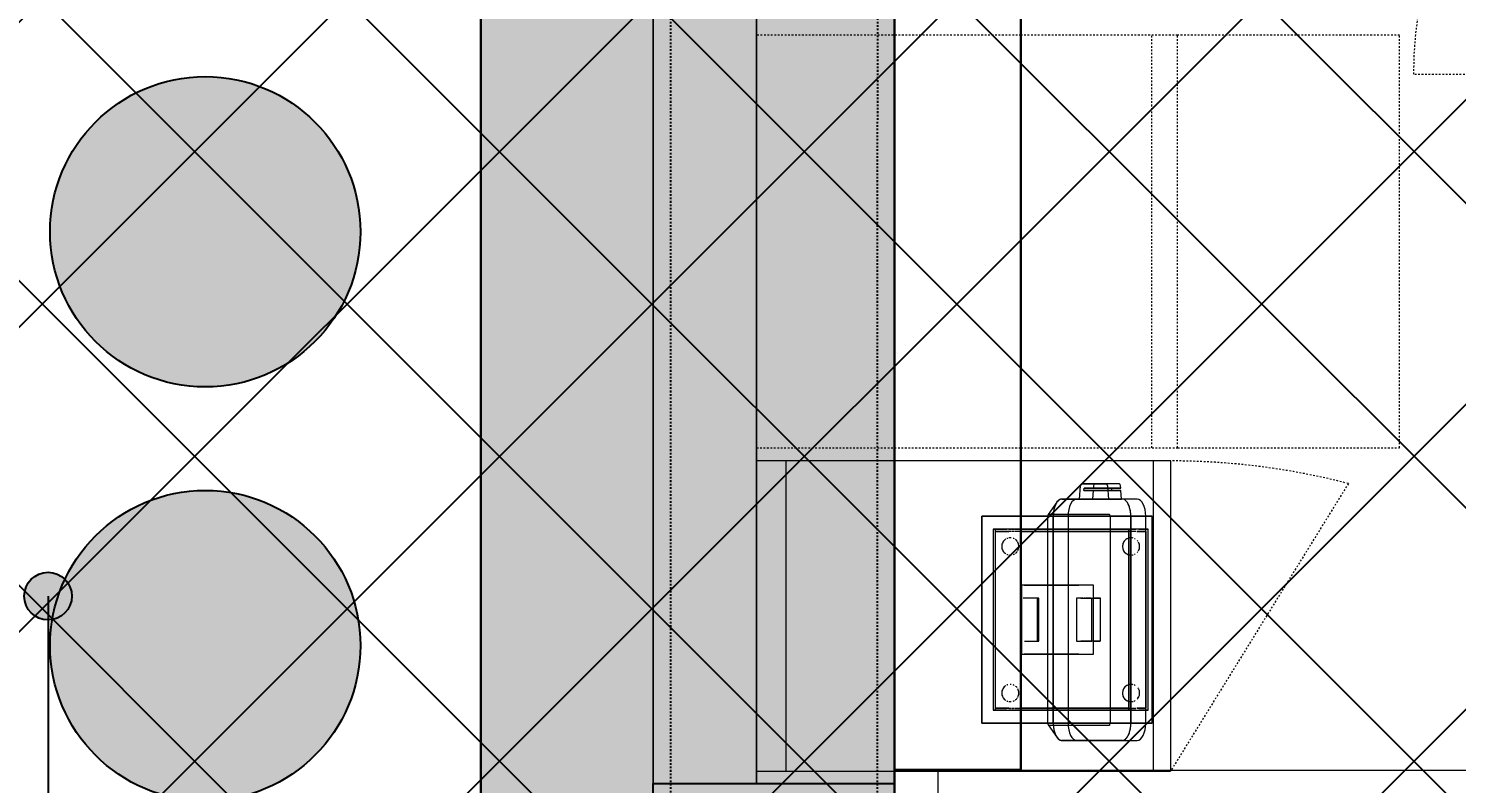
# Model space of a CAD drawing. Header units: inches. Extents: x -11331628 to 26860, y -6840660 to 4773.
# Drawn here: x 2256.3 to 2339.1, y -2135.7 to -2091.9 of the extents above; entities that cross this region are included whole.
import ezdxf
from ezdxf import colors
from ezdxf.entities.mleader import LeaderData, LeaderLine
from ezdxf.math import Vec2, Vec3

# ---------------------------------------------------------------- set-up
doc = ezdxf.new("R2010")
doc.units = ezdxf.units.IN
doc.header["$LTSCALE"] = 0.5
doc.header["$MEASUREMENT"] = 0
for name, pattern in [('Dash 1_16_', [0.109375, 0.0625, -0.046875]), ('Hidden 1_16_', [0.09375, 0.0625, -0.03125]), ('HIDDEN2', [0.1875, 0.125, -0.0625])]:
    doc.linetypes.add(name, pattern=pattern)
doc.layers.get('Defpoints').update_dxf_attribs({"color": 140})
for name, color, linetype in [('A-Dim', 8, 'Continuous'), ('A-HATH', 9, 'Continuous'), ('DETL-1', 9, 'Continuous'), ('DETL-3', 4, 'Continuous'), ('DETL-8', 2, 'Continuous'), ('SECT-7', 3, 'Continuous')]:
    doc.layers.add(name, color=color, linetype=linetype)
for name, color, linetype, lineweight in [('HATCH', 253, 'Continuous', 0), ('Q-CASE', 31, 'Continuous', 18), ('Q-SPCQ', 91, 'Continuous', 18), ('Q-SPCQ-HDLN', 91, 'Hidden 1_16_', 9), ('TEXT 3', 41, 'Continuous', 15)]:
    doc.layers.add(name, color=color, linetype=linetype, lineweight=lineweight)
doc.styles.add('TEXT-ITALIC', font='ariali.ttf')

# ---------------------------------------------------------------- blocks, each defined once
blk = doc.blocks.new('PERGOLA')
at = {"layer": 'HATCH', "transparency": 33554687}
h = blk.add_hatch(color=256, dxfattribs=at)
h.dxf.hatch_style = 1
h.paths.add_polyline_path([(3260.812, 7975.35), (3246.812, 7975.35), (3246.812, 7961.356), (3260.812, 7961.356)])
at = {"layer": 'DETL-3', "linetype": 'HIDDEN2'}
for points in [[(3247.808, 7683.238), (3247.808, 7744.976), (3247.815, 8129.691)], [(3259.808, 7688.972), (3259.808, 7744.976), (3259.815, 8129.681)]]:
    blk.add_lwpolyline(points, dxfattribs=at)
at = {"layer": 'SECT-7'}
blk.add_lwpolyline([(3246.812, 7975.35), (3260.812, 7975.35), (3260.812, 7961.356), (3246.812, 7961.356)], close=True, dxfattribs=at)
blk = doc.blocks.new('proposed drain')
at = {"layer": 'A-Dim'}
h = blk.add_hatch(color=256, dxfattribs=at)
edge = h.paths.add_edge_path()
edge.add_arc((11009.985, 4897.421), 1.381, 0, 360)
blk.add_line((11009.985, 4897.421, 369.29), (11009.985, 4851.859, 369.29), dxfattribs=at)
blk.add_circle((11009.985, 4897.421, 369.29), 1.381, dxfattribs=at)
blk = doc.blocks.new('Die Wall - Die Wall-7432585-L1 Overall Plan')
at = {"layer": 'Q-CASE'}
for p, q in [((489.106, 3873.808), (489.106, 3731.818)), ((489.106, 3731.818), (489.106, 3873.808)), ((495.106, 3731.818), (495.106, 3873.808)), ((495.106, 3873.808), (495.106, 3731.818)), ((495.106, 3731.818), (489.106, 3731.818))]:
    blk.add_line(p, q, dxfattribs=at)
blk = doc.blocks.new('QF_Hobart_LXGeR1 - LXGeR_Tall 2-7475449-L1 Overall Plan')
at = {"layer": 'Q-SPCQ', "linetype": 'Dash 1_16_', "lineweight": 9}
for p, q in [((0, -25.5), (0, -38.375)), ((23.938, -38.375), (23.938, -25.5)), ((0, -38.375), (23.938, -38.375))]:
    blk.add_line(p, q, dxfattribs=at)
at = {"layer": 'Q-SPCQ-HDLN'}
for p, q in [((23.938, -1.062), (0, -1.062)), ((0, -1.088), (0, -16.416)), ((23.938, -16.416), (23.938, -1.088)), ((0, -16.416), (0, -25.5)), ((23.938, -25.5), (23.938, -16.416)), ((0, -24), (23.938, -24)), ((0, -25.5), (23.938, -25.5))]:
    blk.add_line(p, q, dxfattribs=at)
blk = doc.blocks.new('QF_Custom - Point of Sale - Default-7729445-L1 Overall Plan')
at = {"layer": 'Q-SPCQ'}
for p, q in [((-6, 18), (-18, 18)), ((-18, 18), (-18, 15.734)), ((-18, 15.734), (-18, 18)), ((-18, 18), (-6, 18)), ((-6, 15.734), (-6, 18)), ((-6, 18), (-6, 15.734)), ((-17.25, 16.56), (-17.25, 17.353)), ((-17.25, 17.353), (-17.25, 17.22)), ((-6.75, 17.353), (-17.25, 17.353)), ((-17.25, 17.22), (-17.25, 16.442)), ((-17.25, 17.22), (-6.75, 17.22)), ((-17.125, 16.489), (-17.125, 17.22)), ((-17.125, 17.22), (-17.125, 16.489)), ((-17.125, 17.22), (-6.875, 17.22)), ((-6.875, 16.56), (-6.875, 17.22)), ((-6.875, 17.22), (-6.875, 16.56)), ((-6.75, 17.22), (-6.75, 17.353)), ((-6.75, 17.353), (-6.75, 16.56)), ((-6.75, 16.442), (-6.75, 17.22)), ((-18, 15.734), (-18, 14.186)), ((-18, 14.186), (-18, 15.734)), ((-17.25, 16.56), (-17.25, 16.488)), ((-17.25, 16.488), (-17.25, 16.385)), ((-17.25, 16.385), (-17.25, 16.442)), ((-17.25, 16.385), (-17.25, 16.255)), ((-17.25, 16.296), (-17.25, 16.382)), ((-17.25, 16.188), (-17.25, 16.257)), ((-17.25, 16.255), (-17.25, 16.106)), ((-17.25, 16.107), (-17.25, 16.188)), ((-17.25, 16.106), (-17.25, 15.944)), ((-17.25, 15.944), (-17.25, 16.064)), ((-17.25, 15.944), (-17.25, 15.778)), ((-17.25, 15.79), (-17.25, 15.929)), ((-17.25, 14.186), (-17.25, 15.734)), ((-17.25, 15.734), (-17.25, 14.186)), ((-17.125, 16.442), (-17.125, 16.488)), ((-17.125, 16.488), (-17.125, 16.386)), ((-17.125, 16.442), (-17.125, 16.387)), ((-17.125, 16.382), (-17.125, 16.296)), ((-17.125, 16.382), (-17.125, 16.296)), ((-17.125, 16.257), (-17.125, 16.188)), ((-17.125, 16.255), (-17.125, 16.108)), ((-17.125, 16.188), (-17.125, 16.109)), ((-17.125, 16.064), (-17.125, 15.946)), ((-17.125, 16.064), (-17.125, 15.946)), ((-17.125, 15.929), (-17.125, 15.79)), ((-17.125, 15.929), (-17.125, 15.79)), ((-17.125, 14.186), (-17.125, 15.734)), ((-17.125, 15.734), (-17.125, 14.186)), ((-10.75, 15.778), (-13.25, 15.778)), ((-6.875, 16.488), (-6.875, 16.559)), ((-6.875, 16.559), (-6.875, 16.488)), ((-6.875, 16.385), (-6.875, 16.487)), ((-6.875, 16.487), (-6.875, 16.442)), ((-6.875, 16.385), (-6.875, 16.442)), ((-6.875, 16.296), (-6.875, 16.382)), ((-6.875, 16.296), (-6.875, 16.382)), ((-6.875, 16.107), (-6.875, 16.256)), ((-6.875, 16.106), (-6.875, 16.253)), ((-6.875, 15.944), (-6.875, 16.064)), ((-6.875, 15.944), (-6.875, 16.064)), ((-6.875, 15.79), (-6.875, 15.929)), ((-6.875, 15.79), (-6.875, 15.929)), ((-6.875, 14.186), (-6.875, 15.734)), ((-6.875, 15.734), (-6.875, 14.186)), ((-6.75, 16.488), (-6.75, 16.56)), ((-6.75, 16.385), (-6.75, 16.488)), ((-6.75, 16.442), (-6.75, 16.385)), ((-6.75, 16.255), (-6.75, 16.385)), ((-6.75, 16.382), (-6.75, 16.296)), ((-6.75, 16.257), (-6.75, 16.188)), ((-6.75, 16.106), (-6.75, 16.255)), ((-6.75, 16.188), (-6.75, 16.107)), ((-6.75, 15.944), (-6.75, 16.106)), ((-6.75, 16.064), (-6.75, 15.944)), ((-6.75, 15.778), (-6.75, 15.944)), ((-6.75, 15.929), (-6.75, 15.79)), ((-6.75, 14.186), (-6.75, 15.734)), ((-6.75, 15.734), (-6.75, 14.186)), ((-6, 14.186), (-6, 15.734)), ((-6, 15.734), (-6, 14.186)), ((-10, 15.705), (-14, 15.705)), ((-14, 15.705), (-14, 15.688)), ((-14, 15.705), (-14, 15.559)), ((-14, 15.688), (-14, 15.638)), ((-14, 15.638), (-14, 15.559)), ((-14, 14.186), (-14, 15.559)), ((-14, 15.559), (-14, 15.455)), ((-14, 15.455), (-14, 15.335)), ((-14, 15.335), (-14, 15.205)), ((-14, 15.205), (-14, 15.076)), ((-14, 15.076), (-14, 14.955)), ((-14, 14.955), (-14, 14.852)), ((-13.25, 15.703), (-13.25, 15.673)), ((-13.25, 15.522), (-13.25, 14.818)), ((-13.25, 15.522), (-13.25, 15.411)), ((-13.25, 15.411), (-13.25, 15.286)), ((-13.25, 15.286), (-13.25, 15.155)), ((-13.25, 15.155), (-13.25, 15.028)), ((-13.25, 15.028), (-13.25, 14.913)), ((-13.25, 14.913), (-13.25, 14.818)), ((-10.75, 15.673), (-10.75, 15.703)), ((-10.75, 15.562), (-10.75, 15.611)), ((-10.75, 15.559), (-10.75, 15.611)), ((-10.75, 15.411), (-10.75, 15.522)), ((-10.75, 14.818), (-10.75, 15.522)), ((-10.75, 15.286), (-10.75, 15.411)), ((-10.75, 15.155), (-10.75, 15.286)), ((-10.75, 15.028), (-10.75, 15.155)), ((-10.75, 14.913), (-10.75, 15.028)), ((-10.75, 14.818), (-10.75, 14.913)), ((-10, 15.688), (-10, 15.705)), ((-10, 15.559), (-10, 15.705)), ((-10, 15.638), (-10, 15.688)), ((-10, 15.559), (-10, 15.638)), ((-10, 15.559), (-10, 14.186)), ((-10, 15.455), (-10, 15.559)), ((-10, 15.335), (-10, 15.455)), ((-10, 15.205), (-10, 15.335)), ((-10, 15.076), (-10, 15.205)), ((-10, 14.955), (-10, 15.076)), ((-10, 14.852), (-10, 14.955)), ((-18.102, 14.16), (-18.816, 13.655)), ((-18.125, 14.042), (-18.125, 14.11)), ((-18, 14.186), (-6, 14.186)), ((-18, 14.186), (-18, 13.866)), ((-18, 13.866), (-18, 14.186)), ((-17.25, 13.866), (-17.25, 14.186)), ((-17.25, 14.186), (-17.25, 13.866)), ((-17.125, 13.866), (-17.125, 14.186)), ((-17.125, 14.186), (-17.125, 13.866)), ((-14, 14.852), (-14, 14.186)), ((-14, 13.866), (-14, 14.186)), ((-14, 14.186), (-14, 13.866)), ((-13.25, 14.818), (-13.25, 14.749)), ((-13.25, 14.783), (-10.75, 14.783)), ((-13.25, 14.749), (-13.25, 14.712)), ((-13.25, 14.712), (-13.25, 14.705)), ((-13.25, 14.708), (-13.25, 14.705)), ((-13.25, 14.705), (-10.75, 14.705)), ((-10.75, 14.749), (-10.75, 14.818)), ((-10.75, 14.712), (-10.75, 14.749)), ((-10.75, 14.705), (-10.75, 14.712)), ((-10.75, 14.705), (-10.75, 14.708)), ((-10, 14.186), (-10, 14.852)), ((-10, 14.186), (-10, 13.866)), ((-10, 13.866), (-10, 14.186)), ((-6.875, 13.866), (-6.875, 14.186)), ((-6.875, 14.186), (-6.875, 13.866)), ((-6.75, 13.866), (-6.75, 14.186)), ((-6.75, 14.186), (-6.75, 13.866)), ((-6, 13.866), (-6, 14.186)), ((-6, 14.186), (-6, 13.866)), ((-5.184, 13.655), (-5.898, 14.16)), ((-5.875, 14.11), (-5.875, 14.042)), ((-19, 13.366), (-19, 12.5)), ((-19, 9.866), (-19, 13.366)), ((-19, 13.366), (-19, 9.866)), ((-18.125, 13.858), (-18.125, 14.024)), ((-18.125, 10.624), (-18.125, 13.849)), ((-18, 13.866), (-6, 13.866)), ((-6, 13.866), (-18, 13.866)), ((-18, 13.866), (-18, 9.366)), ((-18, 9.366), (-18, 13.866)), ((-17.25, 9.454), (-17.25, 13.866)), ((-17.25, 13.866), (-17.25, 9.473)), ((-17.125, 9.473), (-17.125, 13.866)), ((-17.125, 13.866), (-17.125, 9.473)), ((-14, 12.377), (-14, 13.866)), ((-14, 13.866), (-14, 11.67)), ((-10, 13.866), (-10, 12.377)), ((-10, 12.377), (-10, 13.866)), ((-6.875, 9.473), (-6.875, 13.866)), ((-6.875, 13.866), (-6.875, 9.473)), ((-6.75, 9.473), (-6.75, 13.866)), ((-6.75, 13.866), (-6.75, 9.454)), ((-6, 9.366), (-6, 13.866)), ((-6, 13.866), (-6, 9.366)), ((-5.875, 14.024), (-5.875, 13.858)), ((-5.875, 13.849), (-5.875, 10.624)), ((-5, 12.5), (-5, 13.366)), ((-5, 13.366), (-5, 12.343)), ((-5, 12.343), (-5, 13.366)), ((-19, 12.5), (-19, 9)), ((-6, 13), (-18, 13)), ((-10.75, 12.523), (-13.25, 12.523)), ((-13.25, 12.523), (-13.25, 12.456)), ((-13.25, 12.523), (-13.25, 12.506)), ((-13.25, 12.506), (-13.25, 12.456)), ((-13.25, 12.456), (-13.25, 12.377)), ((-13.25, 12.456), (-13.25, 12.294)), ((-10.75, 12.456), (-10.75, 12.523)), ((-10.75, 12.506), (-10.75, 12.523)), ((-10.75, 12.456), (-10.75, 12.506)), ((-10.75, 12.377), (-10.75, 12.456)), ((-10.75, 12.377), (-10.75, 12.456)), ((-5, 9), (-5, 12.5)), ((-14, 12.377), (-14, 12.273)), ((-14, 12.273), (-14, 12.153)), ((-14, 12.153), (-14, 11.67)), ((-14, 11.67), (-14, 11.59)), ((-14, 11.67), (-14, 11.523)), ((-13.25, 12.377), (-13.25, 12.273)), ((-13.25, 11.624), (-13.25, 12.273)), ((-13.25, 12.273), (-13.25, 12.176)), ((-13.25, 12.153), (-13.25, 12.048)), ((-13.25, 12.023), (-13.25, 11.918)), ((-13.25, 11.894), (-13.25, 11.795)), ((-13.25, 11.773), (-13.25, 11.689)), ((-13.25, 11.67), (-13.25, 11.624)), ((-13.25, 11.147), (-13.25, 11.624)), ((-13.25, 11.624), (-10.75, 11.624)), ((-10.75, 12.273), (-10.75, 12.377)), ((-10.75, 12.273), (-10.75, 12.359)), ((-10.75, 12.273), (-10.75, 11.624)), ((-10.75, 12.153), (-10.75, 12.252)), ((-10.75, 12.023), (-10.75, 12.085)), ((-10.75, 11.894), (-10.75, 11.999)), ((-10.75, 11.773), (-10.75, 11.87)), ((-10.75, 11.67), (-10.75, 11.754)), ((-10.75, 11.624), (-10.75, 11.124)), ((-10, 12.273), (-10, 12.367)), ((-10, 11.67), (-10, 12.366)), ((-10, 11.894), (-10, 12.273)), ((-10, 11.773), (-10, 11.894)), ((-10, 11.67), (-10, 11.773)), ((-10, 11.59), (-10, 11.67)), ((-10, 11.523), (-10, 11.67)), ((-5, 10.655), (-5, 12.343)), ((-5, 12.343), (-4.23, 12.279)), ((-5, 12.343), (-5, 11.585)), ((-5, 12.343), (-5, 9.897)), ((-5, 9.897), (-5, 12.343)), ((-4.5, 11.544), (-4.5, 12.085)), ((-4.5, 12.085), (-4.375, 12.075)), ((-4.5, 12.085), (-4.5, 10.48)), ((-4.375, 12.075), (-4.375, 11.533)), ((-4.375, 10.49), (-4.375, 12.075)), ((-4.125, 11.46), (-4.125, 12.218)), ((-4.125, 12.218), (-4.125, 11.46)), ((-14, 11.59), (-14, 11.54)), ((-14, 11.54), (-14, 11.523)), ((-14, 11.523), (-10, 11.523)), ((-13.25, 11.527), (-13.25, 11.147)), ((-13.25, 11.124), (-10.75, 11.124)), ((-10.75, 11.124), (-10.75, 11.523)), ((-10, 11.54), (-10, 11.59)), ((-10, 11.523), (-10, 11.54)), ((-5, 11.585), (-5, 9.897)), ((-4.5, 11.544), (-5, 11.585)), ((-4.5, 9.938), (-4.5, 11.544)), ((-4.23, 11.522), (-4.375, 11.533)), ((-4.375, 11.533), (-4.375, 9.949)), ((-4.125, 10.022), (-4.125, 11.46)), ((-4.125, 11.46), (-4.125, 10.78)), ((-6, 10.561), (-18, 10.561)), ((-4.24, 10.718), (-5, 10.655)), ((-5, 9.897), (-5, 10.655)), ((-5, 9.897), (-4.5, 9.938)), ((-4.375, 10.49), (-4.5, 10.48)), ((-4.5, 10.48), (-4.5, 9.938)), ((-4.375, 9.949), (-4.375, 10.49)), ((-4.375, 9.949), (-4.23, 9.961)), ((-6, 9.366), (-18, 9.366)), ((-18, 9.366), (-6, 9.366)), ((-18, 9.366), (-18, 8.5)), ((-18, 8.5), (-18, 9.366)), ((-17.25, 9.473), (-6.75, 9.473)), ((-17.25, 9.454), (-17.25, 9.365)), ((-17.25, 9.454), (-6.75, 9.454)), ((-17.25, 9.364), (-17.25, 9.453)), ((-17.25, 9.365), (-17.25, 9.304)), ((-17.25, 9.32), (-17.25, 9.364)), ((-17.25, 9.304), (-17.25, 9.167)), ((-17.25, 9.186), (-17.25, 9.303)), ((-17.25, 9.167), (-17.25, 9.05)), ((-17.25, 9.081), (-17.25, 9.165)), ((-17.125, 9.473), (-6.875, 9.473)), ((-17.125, 9.454), (-17.125, 9.366)), ((-17.125, 9.453), (-17.125, 9.364)), ((-17.125, 9.366), (-17.125, 9.32)), ((-17.125, 9.364), (-17.125, 9.32)), ((-17.125, 9.304), (-17.125, 9.186)), ((-17.125, 9.303), (-17.125, 9.186)), ((-17.125, 9.167), (-17.125, 9.081)), ((-17.125, 9.165), (-17.125, 9.081)), ((-6.875, 9.366), (-6.875, 9.452)), ((-6.875, 9.364), (-6.875, 9.451)), ((-6.875, 9.32), (-6.875, 9.366)), ((-6.875, 9.32), (-6.875, 9.364)), ((-6.875, 9.186), (-6.875, 9.302)), ((-6.875, 9.186), (-6.875, 9.301)), ((-6.875, 9.081), (-6.875, 9.166)), ((-6.875, 9.081), (-6.875, 9.164)), ((-6.75, 9.365), (-6.75, 9.454)), ((-6.75, 9.453), (-6.75, 9.364)), ((-6.75, 9.304), (-6.75, 9.365)), ((-6.75, 9.364), (-6.75, 9.32)), ((-6.75, 9.167), (-6.75, 9.304)), ((-6.75, 9.303), (-6.75, 9.186)), ((-6.75, 9.05), (-6.75, 9.167)), ((-6.75, 9.165), (-6.75, 9.081)), ((-6, 8.5), (-6, 9.366)), ((-6, 9.366), (-6, 8.5)), ((-18, 8.5), (-6, 8.5)), ((-18, 8.5), (-18, 8.125)), ((-18, 8.125), (-18, 8.5)), ((-17.25, 9.05), (-17.25, 8.957)), ((-17.25, 9.01), (-17.25, 8.5)), ((-17.25, 8.957), (-17.25, 8.892)), ((-17.25, 8.5), (-17.25, 8.892)), ((-17.25, 8.353), (-17.25, 8.5)), ((-17.25, 8.485), (-17.25, 8.353)), ((-17.25, 8.485), (-6.75, 8.485)), ((-17.25, 8.353), (-6.75, 8.353)), ((-17.125, 8.958), (-17.125, 9.01)), ((-17.125, 9.01), (-17.125, 8.958)), ((-17.125, 8.892), (-17.125, 8.957)), ((-17.125, 8.957), (-17.125, 8.892)), ((-17.125, 8.5), (-17.125, 8.892)), ((-17.125, 8.892), (-17.125, 8.5)), ((-6.875, 8.485), (-17.125, 8.485)), ((-6.875, 8.957), (-6.875, 9.01)), ((-6.875, 9.01), (-6.875, 8.957)), ((-6.875, 8.5), (-6.875, 8.956)), ((-6.875, 8.956), (-6.875, 8.5)), ((-6.75, 8.957), (-6.75, 9.05)), ((-6.75, 8.5), (-6.75, 9.01)), ((-6.75, 8.892), (-6.75, 8.957)), ((-6.75, 8.892), (-6.75, 8.5)), ((-6.75, 8.5), (-6.75, 8.353)), ((-6.75, 8.353), (-6.75, 8.485)), ((-6, 8.125), (-6, 8.5)), ((-6, 8.5), (-6, 8.125)), ((-18, 8.125), (-6, 8.125)), ((-6, 8.125), (-18, 8.125))]:
    blk.add_line(p, q, dxfattribs=at)
for centre, start, end in [((-16.25, 16.353), 155.30346, 163.84603), ((-16.25, 16.353), 155.30346, 163.84603), ((-16.25, 16.353), 135, 150), ((-16.25, 16.353), 135, 150), ((-16.25, 16.353), 120, 135), ((-16.25, 16.353), 120, 135), ((-16.25, 16.353), 105, 120), ((-16.25, 16.353), 105, 120), ((-16.25, 16.353), 90, 105), ((-16.25, 16.353), 90, 105), ((-16.25, 16.353), 75, 90), ((-16.25, 16.353), 75, 90), ((-16.25, 16.353), 60, 75), ((-16.25, 16.353), 60, 75), ((-16.25, 16.353), 45, 60), ((-16.25, 16.353), 45, 60), ((-16.25, 16.353), 30, 45), ((-16.25, 16.353), 30, 45), ((-16.25, 16.353), 16.97194, 24.69654), ((-16.25, 16.353), 16.97194, 24.69654), ((-7.75, 16.353), 135, 150), ((-7.75, 16.353), 135, 150), ((-7.75, 16.353), 120, 135), ((-7.75, 16.353), 120, 135), ((-7.75, 16.353), 105, 120), ((-7.75, 16.353), 105, 120), ((-7.75, 16.353), 90, 105), ((-7.75, 16.353), 90, 105), ((-7.75, 16.353), 75, 90), ((-7.75, 16.353), 75, 90), ((-7.75, 16.353), 60, 75), ((-7.75, 16.353), 45, 75), ((-7.75, 16.353), 45, 60), ((-7.75, 16.353), 30, 45), ((-7.75, 16.353), 30, 45), ((-16.25, 16.353), 180, 186.22901), ((-16.25, 16.353), 180, 186.22901), ((-16.25, 16.353), 169.62948, 175.75418), ((-16.25, 16.353), 169.62948, 175.75418), ((-16.25, 16.353), 199.41601, 208.65532), ((-16.25, 16.353), 199.41601, 208.65532), ((-16.25, 16.353), 215.69605, 225), ((-16.25, 16.353), 215.69605, 225), ((-16.25, 16.353), 225, 233.39915), ((-16.25, 16.353), 225, 233.39915), ((-16.25, 16.353), 240, 255), ((-16.25, 16.353), 240, 255), ((-16.25, 16.353), 255, 270), ((-16.25, 16.353), 255, 270), ((-16.25, 16.353), 270, 285), ((-16.25, 16.353), 270, 285), ((-16.25, 16.353), 285, 300), ((-16.25, 16.353), 285, 300), ((-16.25, 16.353), 308.35466, 315), ((-16.25, 16.353), 308.35466, 315), ((-16.25, 16.353), 315, 324.30395), ((-16.25, 16.353), 315, 324.30395), ((-16.25, 16.353), 332.90135, 340.58399), ((-16.25, 16.353), 332.90135, 340.58399), ((-16.25, 16.353), 354.73309, 360), ((-16.25, 16.353), 354.73309, 0), ((-7.75, 16.353), 180, 186.60147), ((-7.75, 16.353), 180, 186.60147), ((-7.75, 16.353), 170.55851, 176.33066), ((-7.75, 16.353), 170.55851, 176.33066), ((-7.75, 16.353), 156.54885, 164.29192), ((-7.75, 16.353), 156.54885, 164.29192), ((-7.75, 16.353), 201.43389, 209.65017), ((-7.75, 16.353), 201.43389, 209.65017), ((-7.75, 16.353), 218.10522, 225), ((-7.75, 16.353), 218.10522, 225), ((-7.75, 16.353), 225, 235.44712), ((-7.75, 16.353), 225, 235.44712), ((-7.75, 16.353), 241.82216, 255), ((-7.75, 16.353), 241.82216, 255), ((-7.75, 16.353), 255, 270), ((-7.75, 16.353), 255, 270), ((-7.75, 16.353), 270, 285), ((-7.75, 16.353), 270, 285), ((-7.75, 16.353), 285, 300), ((-7.75, 16.353), 285, 300), ((-7.75, 16.353), 304.55288, 323.39562), ((-7.75, 16.353), 304.55288, 315), ((-7.75, 16.353), 315, 323.39562), ((-7.75, 16.353), 330.34983, 339.9668), ((-7.75, 16.353), 330.34983, 339.9668), ((-7.75, 16.353), 15.70808, 24.22763), ((-7.75, 16.353), 15.70808, 24.22763), ((-7.75, 16.353), 3.66934, 10.10734), ((-7.75, 16.353), 3.66934, 10.10734), ((-7.75, 16.353), 353.39853, 360), ((-7.75, 16.353), 353.39853, 360), ((-16.25, 9.353), 168.33894, 178.48286), ((-16.25, 9.353), 168.33894, 178.48286), ((-16.25, 9.353), 185.68392, 195), ((-16.25, 9.353), 185.68392, 195), ((-16.25, 9.353), 15, 165), ((-16.25, 9.353), 75, 165), ((-16.25, 9.353), 201.98823, 210), ((-16.25, 9.353), 201.98823, 210), ((-16.25, 9.353), 45, 75), ((-16.25, 9.353), 15, 45), ((-16.25, 9.353), 330, 338.01177), ((-16.25, 9.353), 330, 338.01177), ((-16.25, 9.353), 345, 354.31608), ((-16.25, 9.353), 345, 354.31608), ((-16.25, 9.353), 1.51714, 11.66106), ((-16.25, 9.353), 1.51714, 11.66106), ((-7.75, 9.353), 170.79953, 178.48286), ((-7.75, 9.353), 170.79953, 178.48286), ((-7.75, 9.353), 187.93149, 195), ((-7.75, 9.353), 187.93149, 195), ((-7.75, 9.353), 15, 165), ((-7.75, 9.353), 135, 165), ((-7.75, 9.353), 204.01053, 210), ((-7.75, 9.353), 204.01053, 210), ((-7.75, 9.353), 120, 135), ((-7.75, 9.353), 60, 120), ((-7.75, 9.353), 45, 60), ((-7.75, 9.353), 15, 45), ((-7.75, 9.353), 330, 337.25624), ((-7.75, 9.353), 330, 337.25624), ((-7.75, 9.353), 345, 353.55133), ((-7.75, 9.353), 345, 353.55133), ((-7.75, 9.353), 1.51714, 10.81482), ((-7.75, 9.353), 1.51714, 10.81482), ((-16.25, 9.353), 225, 231.91801), ((-16.25, 9.353), 225, 231.91801), ((-16.25, 9.353), 233.08231, 240), ((-16.25, 9.353), 233.08231, 247.01572), ((-16.25, 9.353), 240, 247.01572), ((-16.25, 9.353), 248.5148, 255), ((-16.25, 9.353), 248.5148, 255), ((-16.25, 9.353), 255, 270), ((-16.25, 9.353), 255, 270), ((-16.25, 9.353), 270, 285), ((-16.25, 9.353), 270, 285), ((-16.25, 9.353), 285, 291.4852), ((-16.25, 9.353), 285, 291.4852), ((-16.25, 9.353), 293.71499, 300), ((-16.25, 9.353), 293.71499, 300), ((-16.25, 9.353), 300, 306.91769), ((-16.25, 9.353), 300, 306.91769), ((-7.75, 9.353), 225, 233.08231), ((-7.75, 9.353), 225, 233.08231), ((-7.75, 9.353), 240, 255), ((-7.75, 9.353), 240, 255), ((-7.75, 9.353), 255, 270), ((-7.75, 9.353), 255, 270), ((-7.75, 9.353), 270, 285), ((-7.75, 9.353), 270, 285), ((-7.75, 9.353), 285, 300), ((-7.75, 9.353), 285, 300), ((-7.75, 9.353), 306.91769, 315), ((-7.75, 9.353), 306.91769, 315)]:
    blk.add_arc(centre, 0.5, start, end, dxfattribs=at)
for centre, major_axis, start_param, end_param in [((-18, 14.124), (0.125, 0), 2.526113, 3.141593), ((-18, 14.124), (0.125, 0), 1.570796, 2.526113), ((-6, 14.124), (0.125, 0), 0.61548, 1.570796), ((-6, 14.124), (0.125, 0), 0, 0.61548), ((-18, 13.366), (1, 0), 1.570796, 3.141593), ((-18, 13.366), (1, 0), 3.017831, 3.141593), ((-18, 13.366), (1, 0), 2.617994, 3.008424), ((-18, 13.366), (1, 0), 2.526113, 2.617994), ((-18, 13.366), (1, 0), 2.380522, 2.481463), ((-18, 13.366), (1, 0), 2.094395, 2.3769), ((-18, 13.366), (1, 0), 1.846872, 2.094395), ((-18, 13.366), (1, 0), 1.570796, 1.841831), ((-6, 13.366), (1, 0), 0, 1.570796), ((-6, 13.366), (1, 0), 1.299762, 1.570796), ((-6, 13.366), (1, 0), 1.047198, 1.29472), ((-6, 13.366), (1, 0), 0.7695, 1.047198), ((-6, 13.366), (1, 0), 0.66013, 0.764693), ((-6, 13.366), (1, 0), 0.523599, 0.61548), ((-6, 13.366), (1, 0), 0.160749, 0.523599), ((-6, 13.366), (1, 0), 0, 0.133168), ((-18, 12.5), (1, 0), 1.570796, 3.141593), ((-6, 12.5), (1, 0), 0, 1.570796), ((-4.25, 12.218), (0.125, 0), 0, 1.407826), ((-4.25, 11.46), (-0.125, 0), 3.141593, 4.549419), ((-4.25, 10.78), (0.125, 0), 5.81391, 6.048548), ((-4.25, 10.78), (0.125, 0), 6.048548, 6.283185), ((-18, 10.624), (0.125, 0), 3.141593, 4.712389), ((-6, 10.624), (0.125, 0), 4.712389, 6.283185), ((-4.25, 10.78), (0.125, 0), 4.875359, 5.109997), ((-4.25, 10.022), (0.125, 0), 4.875359, 6.283185), ((-4.25, 10.78), (0.125, 0), 5.109997, 5.344635), ((-4.25, 10.78), (0.125, 0), 5.344635, 5.579272), ((-4.25, 10.78), (0.125, 0), 5.579272, 5.81391), ((-18, 9.866), (1, 0), 3.141593, 3.403392), ((-18, 9.866), (1, 0), 3.141593, 3.665191), ((-18, 9.866), (1, 0), 3.403392, 3.665191), ((-18, 9.866), (1, 0), 3.665191, 3.926991), ((-18, 9.866), (1, 0), 3.665191, 4.18879), ((-18, 9.866), (1, 0), 3.926991, 4.18879), ((-18, 9.866), (1, 0), 4.18879, 4.45059), ((-18, 9.866), (1, 0), 4.18879, 4.712389), ((-18, 9.866), (1, 0), 4.489725, 4.712389), ((-6, 9.866), (1, 0), 4.712389, 5.235988), ((-6, 9.866), (1, 0), 4.712389, 4.935053), ((-6, 9.866), (1, 0), 4.974188, 5.235988), ((-6, 9.866), (1, 0), 5.235988, 5.759587), ((-6, 9.866), (1, 0), 5.235988, 5.497787), ((-6, 9.866), (1, 0), 5.497787, 5.759587), ((-6, 9.866), (1, 0), 5.759587, 6.283185), ((-6, 9.866), (1, 0), 5.759587, 6.021386), ((-6, 9.866), (1, 0), 6.021386, 6.283185), ((-18, 9), (1, 0), 3.141593, 4.712389), ((-6, 9), (1, 0), 4.712389, 6.283185)]:
    blk.add_ellipse(centre, major_axis=major_axis, ratio=0.5, start_param=start_param, end_param=end_param, dxfattribs=at)
blk = doc.blocks.new('QF_Krowne - POS CABINET - KR24-PC18 - Legs-8156607-L1 Overall Plan')
at = {"layer": 'Q-SPCQ', "linetype": 'Dash 1_16_', "lineweight": 9}
blk.add_line((-15.253, 34.313), (1.434, 24), dxfattribs=at)
at = {"layer": 'Q-SPCQ'}
for p, q in [((-16.566, 24), (-16.566, 15.328)), ((-16.566, 24), (1.434, 24)), ((1.434, 8), (1.434, 24)), ((-16.566, 15.328), (-16.566, 0)), ((1.434, 0), (1.434, 8)), ((-16.566, 0), (1.434, 0))]:
    blk.add_line(p, q, dxfattribs=at)
at = {"layer": 'Q-SPCQ', "lineweight": 9}
for p, q in [((-16.566, 23), (1.434, 23)), ((-16.566, 1.688), (1.434, 1.688))]:
    blk.add_line(p, q, dxfattribs=at)
at = {"layer": 'Q-SPCQ', "linetype": 'Dash 1_16_', "lineweight": 9}
blk.add_arc((24.604, 24), 41.17, 165.49361, 180, dxfattribs=at)
blk = doc.blocks.new('QF_Krowne - Slide Top Bottle Cooler -BC48-BG - BC48-BG-7965773-L1 Overall Plan')
at = {"layer": 'Q-SPCQ'}
for p, q in [((-19.245, 0.003), (-19.245, 9.231)), ((-19.245, 9.231), (28.755, 9.231)), ((28.755, 9.231), (28.755, 0.003)), ((-19.245, -14.769), (-19.245, 0.003)), ((28.755, 0.003), (28.755, -14.769)), ((-19.245, -2.269), (28.755, -2.269)), ((-17.495, -12.769), (-17.495, -2.269)), ((-17.495, -2.269), (3.005, -2.269)), ((3.005, -2.269), (3.005, -12.769)), ((6.505, -12.769), (6.505, -2.269)), ((6.505, -2.269), (27.005, -2.269)), ((27.005, -2.269), (27.005, -12.769)), ((-17.495, -12.215), (3.005, -12.215)), ((6.505, -12.215), (27.005, -12.215)), ((3.005, -12.769), (-17.495, -12.769)), ((27.005, -12.769), (6.505, -12.769)), ((28.755, -14.769), (-19.245, -14.769))]:
    blk.add_line(p, q, dxfattribs=at)
blk = doc.blocks.new('QF_Krowne - BACK BAR REFRIGERATOR_ W DRAFT DISPENSER - DB60L - DefaultType-8143105-L1 Overall Plan')
at = {"layer": 'Q-SPCQ', "linetype": 'Dash 1_16_', "lineweight": 9}
blk.add_line((40.38, -14.769), (40.38, -38.144), dxfattribs=at)
blk.add_arc((40.38, -14.769), 23.375, 180, 270, dxfattribs=at)
blk = doc.blocks.new('BAR')
at = {"layer": 'A-HATH', "true_color": 0xffffff, "transparency": 33554687}
h = blk.add_hatch(color=7, dxfattribs=at)
h.dxf.hatch_style = 1
h.paths.add_polyline_path([(3288.347, 7783.029), (3288.347, 7843.029), (3272.523, 7843.029), (3272.522, 7960.998), (3054.539, 7960.999), (3054.539, 7783.029), (3198.529, 7783.023), (3198.529, 7784.026), (3234.529, 7784.025), (3234.529, 7783.026)])
h.paths.add_polyline_path([(3078.541, 7807.034), (3078.537, 7936.998), (3248.522, 7936.998), (3248.527, 7807.066), (3234.523, 7807.067), (3234.531, 7786.026), (3198.529, 7786.026), (3198.529, 7807.038)], flags=16)
at = {"layer": 'Defpoints', "true_color": 0xffffff, "transparency": 33554687}
h = blk.add_hatch(color=7, dxfattribs=at)
h.dxf.hatch_style = 1
h.paths.add_polyline_path([(3109.527, 7976.973, 1), (3091.527, 7976.973, 1)])
h = blk.add_hatch(color=7, dxfattribs=at)
h.dxf.hatch_style = 1
h.paths.add_polyline_path([(3133.527, 7976.973, 1), (3115.527, 7976.973, 1)])
at = {"layer": 'Defpoints'}
for centre in [(3100.527, 7976.973), (3124.527, 7976.973)]:
    blk.add_circle(centre, 9, dxfattribs=at)
at = {"layer": 'DETL-8'}
for points in [[(3198.529, 7783.023), (3054.539, 7783.011), (3054.539, 7960.98), (3272.522, 7960.998), (3272.523, 7843.011)], [(3198.529, 7807.038), (3078.539, 7807.015), (3078.539, 7936.98), (3248.522, 7936.98), (3248.523, 7807.048), (3234.523, 7807.045)]]:
    blk.add_lwpolyline(points, dxfattribs=at)

msp = doc.modelspace()

# ---------------------------------------------------------------- hatches: boundary and pattern name
at = {"layer": 'A-HATH', "true_color": 0xadadad, "transparency": 33554610}
h = msp.add_hatch(dxfattribs=at)
h.set_pattern_fill('ANSI37', color=253, scale=100)
h.set_pattern_definition([(45, (-1729.21, -5687.607), (-8.838835, 8.838835), []), (135, (-1729.21, -5687.607), (-8.838835, -8.838835), [])])
edge = h.paths.add_edge_path()
edge.add_line((2571.385, -2090.979), (2561.03, -2064.2))
edge.add_line((2561.03, -2064.2), (2571.385, -2060.123))
edge.add_line((2571.385, -2060.123), (2571.385, -1951.252))
edge.add_line((2571.385, -1951.252), (2424.085, -1770.684))
edge.add_arc((1969.722, -1170.208), 753.005, 264.400161, 307.113788, ccw=False)
edge.add_line((1896.243, -1919.62), (1896.243, -1954.192))
edge.add_line((1896.243, -1954.192), (2018.542, -1954.192))
edge.add_line((2018.542, -1954.192), (2018.542, -1978.192))
edge.add_line((2018.542, -1978.192), (1932.587, -1978.192))
edge.add_line((1932.587, -1978.192), (1932.587, -2315.705))
edge.add_line((1932.587, -2315.705), (2018.243, -2315.775))
edge.add_line((2018.243, -2315.775), (2018.243, -2368.173))
edge.add_line((2018.243, -2368.173), (2435.527, -2368.173))
edge.add_line((2435.527, -2368.173), (2435.484, -2316.126))
edge.add_line((2435.484, -2316.126), (2485.527, -2316.169))
edge.add_line((2485.527, -2316.169), (2485.548, -2368.173))
edge.add_line((2485.548, -2368.173), (2724.362, -2368.173))
edge.add_line((2724.362, -2368.173), (2724.362, -2254.17))
edge.add_line((2724.362, -2254.17), (2571.385, -2254.171))
edge.add_line((2571.385, -2254.171), (2571.385, -2090.979))
h.paths.add_polyline_path([(2252.542, -2203.675), (2490.529, -2203.675)], flags=16)

# ---------------------------------------------------------------- block references
at = {"layer": 'DETL-1', "rotation": 90}
msp.add_blockref('BAR', (10243.54, -5228.214, 215.026), dxfattribs=at)
at = {"layer": 'DETL-1'}
msp.add_blockref('proposed drain', (-8752.534, -7022.24, -216.485), dxfattribs=at)

# ---------------------------------------------------------------- next in the draw order: leaders
at = {"layer": 'TEXT 3'}
ml = msp.add_multileader_mtext('Standard', dxfattribs=at)
ml.set_content("ZONE  VE (ELEV. 11.00') ", color=256, style='TEXT-ITALIC')
ml.set_leader_properties()
ml.build(insert=Vec2(0, 0))
ml.multileader.update_dxf_attribs({"leader_type": 2, "text_left_attachment_type": 2, "text_right_attachment_type": 2, "dogleg_length": 0.075, "arrow_head_size": 1.6, "scale": 40})
ctx = ml.context
ctx.base_point, ctx.scale, ctx.char_height, ctx.arrow_head_size, ctx.landing_gap_size, ctx.plane_origin, ctx.plane_x_axis, ctx.plane_y_axis = Vec3(24962.792, -19852.13), 40, 2.4, 1.6, 0, Vec3(25012.476, -19773.618), Vec3(0.087156, 0.996195), Vec3(-0.996195, 0.087156)
ctx.left_attachment, ctx.right_attachment = 2, 2
notes = []
notes.append((ctx, [(0, (0, 0, 0), (0, 0), (1, 0), 1, [])]))
ctx.mtext.insert, ctx.mtext.text_direction, ctx.mtext.rotation, ctx.mtext.flow_direction = Vec3(24961.225, -19851.993), Vec3(0.087156, 0.996195), 1.48353, 5
ctx.mtext.has_bg_fill, ctx.mtext.bg_color, ctx.mtext.bg_scale_factor, ctx.mtext.bg_transparency, ctx.mtext.use_window_bg_color = 1, -1027028792, 1.5, 0, 1
for ctx, leaders in notes:
    for number, flags, end, landing, length, lines in leaders:
        leader = LeaderData()
        leader.index, (leader.has_last_leader_line, leader.has_dogleg_vector, leader.attachment_direction) = number, flags
        leader.last_leader_point, leader.dogleg_vector, leader.dogleg_length = Vec3(end), Vec3(landing), length
        for number, points, colour, breaks in lines:
            line = LeaderLine()
            line.index, line.vertices, line.color, line.breaks = number, Vec3.list(points), colors.encode_raw_color(colour), breaks
            leader.lines.append(line)
        ctx.leaders.append(leader)

# ---------------------------------------------------------------- next in the draw order: hatches: boundary and pattern name
at = {"layer": 'A-HATH', "lineweight": 5, "true_color": 0xadadad, "transparency": 33554610}
h = msp.add_hatch(dxfattribs=at)
h.set_pattern_fill('AR-B88', color=253, scale=2.3)
h.set_pattern_definition([(0, (1822.999, -1735.121), (0, 18.4), []), (90, (1822.999, -1735.121), (-9.2, 18.4), [18.4, -18.4])])
edge = h.paths.add_edge_path()
edge.add_line((1746.742, -3115.53), (1659.504, -3107.015))
edge.add_arc((-1912.488, -2695.952), 3595.566, 351.468057, 353.435317, ccw=False)
edge.add_line((1643.287, -3229.393), (1779.012, -3249.868))
edge.add_line((1779.012, -3249.868), (1763.773, -3332.244))
edge.add_line((1763.773, -3332.244), (1819.864, -3340.309))
edge.add_line((1819.864, -3340.309), (1835.799, -3258.17))
edge.add_line((1835.799, -3258.17), (1924.369, -3271.885))
edge.add_arc((1894.335, -3408.056), 139.444, -8.1291, 77.56173, ccw=False)
edge.add_arc((1505.362, -3325.627), 536.823, 339.46155, 349.03088, ccw=False)
edge.add_line((2008.063, -3513.964), (1978.934, -3510.489))
edge.add_line((1978.934, -3510.489), (1969.03, -3568.756))
edge.add_line((1969.03, -3568.756), (2045.402, -3563.356))
edge.add_line((2045.402, -3563.356), (2077.681, -3518.127))
edge.add_line((2077.681, -3518.127), (2127.366, -3482.823))
edge.add_line((2127.366, -3482.823), (2178.856, -3455.454))
edge.add_line((2178.856, -3455.454), (2230.723, -3435.62))
edge.add_line((2230.723, -3435.62), (2260.048, -3430.881))
edge.add_line((2260.048, -3430.881), (2269.579, -3433.244))
edge.add_line((2269.579, -3433.244), (2280.624, -3441.801))
edge.add_line((2280.624, -3441.801), (2286.615, -3456.401))
edge.add_line((2286.615, -3456.401), (2290.789, -3475.404))
edge.add_line((2290.789, -3475.404), (2294.376, -3505.166))
edge.add_line((2294.376, -3505.166), (2292.786, -3546.398))
edge.add_line((2292.786, -3546.398), (2359.577, -3541.819))
edge.add_line((2359.577, -3541.819), (2364.705, -3460.872))
edge.add_arc((2439.693, -3469.467), 75.479, 99.93806, 173.46179, ccw=False)
edge.add_line((2426.666, -3395.12), (2585.392, -3395.14))
edge.add_line((2585.392, -3395.14), (2585.393, -3392.625))
edge.add_line((2585.393, -3392.625), (2507.393, -3392.625))
edge.add_line((2507.393, -3392.625), (2507.393, -3391.125))
edge.add_line((2507.393, -3391.125), (2585.439, -3391.069))
edge.add_line((2585.439, -3391.069), (2585.347, -3338.85))
edge.add_line((2585.347, -3338.85), (2507.893, -3338.906))
edge.add_line((2507.893, -3338.906), (2507.893, -3337.434))
edge.add_line((2507.893, -3337.434), (2585.393, -3337.322))
edge.add_line((2585.393, -3337.322), (2585.393, -3284.875))
edge.add_line((2585.393, -3284.875), (2507.393, -3284.875))
edge.add_line((2507.393, -3284.875), (2507.393, -3283.375))
edge.add_line((2507.393, -3283.375), (2585.393, -3283.375))
edge.add_line((2585.393, -3283.375), (2585.393, -3281.125))
edge.add_line((2585.393, -3281.125), (2507.46, -3281.125))
edge.add_line((2507.46, -3281.125), (2507.393, -3247.159))
edge.add_line((2507.393, -3247.159), (2501.393, -3247.159))
edge.add_line((2501.393, -3247.159), (2501.393, -3245.159))
edge.add_line((2501.393, -3245.159), (2411.143, -3245.159))
edge.add_line((2411.143, -3245.159), (2411.393, -3281.289))
edge.add_line((2411.393, -3281.289), (2194.101, -3280.96))
edge.add_arc((2207.282, -2970.389), 310.851, 181.00734, 267.56975, ccw=False)
edge.add_line((1896.479, -2975.854), (1896.173, -2515.568))
edge.add_line((1896.173, -2515.568), (1896.243, -2315.693))
edge.add_line((1896.243, -2315.693), (1896.243, -1919.62))
edge.add_arc((1957.196, -1221.883), 700.395, 247.742115, 265.007434, ccw=False)
edge.add_arc((961.089, -2304.366), 850.109, -0.763859, 30.720293, ccw=False)
edge.add_line((1811.123, -2315.699), (1811.123, -2717.106))
edge.add_line((1811.123, -2717.106), (1749.619, -2717.106))
edge.add_line((1749.619, -2717.106), (1739.146, -2717.106))
edge.add_line((1739.146, -2717.106), (1738.766, -2694.056))
edge.add_line((1738.766, -2694.056), (1683.003, -2695.217))
edge.add_line((1683.003, -2695.217), (1682.505, -2730.985))
edge.add_line((1682.505, -2730.985), (1681.861, -2779.263))
edge.add_line((1681.861, -2779.263), (1680.531, -2804.334))
edge.add_line((1680.531, -2804.334), (1736.367, -2807.025))
edge.add_line((1736.367, -2807.025), (1736.984, -2788.034))
edge.add_line((1736.984, -2788.034), (1748.577, -2788.649))
edge.add_line((1748.577, -2788.649), (1811.373, -2788.649))
edge.add_line((1811.373, -2788.649), (1811.373, -3033.13))
edge.add_arc((1720.801, -3028.636), 90.683, 286.62235, 357.15925, ccw=False)

# ---------------------------------------------------------------- next in the draw order: linework, layer by layer
at = {"layer": 'Defpoints'}
for p, q in [((2282.542, -1955.692, 215.026), (2282.542, -2173.675, 215.026)), ((2282.542, -2173.675, 215.026), (2282.542, -1955.692, 215.026)), ((2313.871, -2134.883, 215.026), (2313.871, -1986.899, 215.026)), ((2313.871, -1986.899, 215.026), (2313.871, -2134.883, 215.026)), ((2306.542, -2149.675, 215.026), (2306.542, -1993.692, 215.026)), ((2306.542, -1993.692, 215.026), (2306.542, -2134.883, 215.026)), ((2306.542, -1993.692, 215.026), (2306.542, -2134.883, 215.026)), ((2306.542, -2134.883, 215.026), (2306.542, -1993.692, 215.026)), ((2306.542, -2134.883, 215.026), (2306.542, -2149.675, 215.026)), ((2306.542, -2134.883, 215.026), (2313.871, -2134.883, 215.026)), ((2313.871, -2134.883, 215.026), (2306.542, -2134.883, 215.026))]:
    msp.add_line(p, q, dxfattribs=at)

# ---------------------------------------------------------------- next in the draw order: block references
msp.add_blockref('Die Wall - Die Wall-7432585-L1 Overall Plan', (1803.436, -5867.5, 215.026), dxfattribs=at)
at = {"layer": 'Defpoints', "linetype": 'Dash 1_16_', "lineweight": 9, "rotation": 270}
for name, p in [('QF_Krowne - BACK BAR REFRIGERATOR_ W DRAFT DISPENSER - DB60L - DefaultType-8143105-L1 Overall Plan', (2374.774, -2054.19, 215.026)), ('QF_Krowne - POS CABINET - KR24-PC18 - Legs-8156607-L1 Overall Plan', (2298.542, -2133.542, 215.026))]:
    msp.add_blockref(name, p, dxfattribs=at)
at = {"layer": 'Defpoints'}
for name, p, rotation in [('QF_Hobart_LXGeR1 - LXGeR_Tall 2-7475449-L1 Overall Plan', (2297.454, -2116.214, 215.026), 90), ('QF_Custom - Point of Sale - Default-7729445-L1 Overall Plan', (2329.605, -2114.188, 215.026), 90), ('QF_Krowne - Slide Top Bottle Cooler -BC48-BG - BC48-BG-7965773-L1 Overall Plan', (2337.828, -2149.672, 215.026), 179.9999999999999)]:
    msp.add_blockref(name, p, dxfattribs=dict(at, rotation=rotation))
at = {"layer": 'DETL-1', "rotation": 179.9999999999999}
msp.add_blockref('PERGOLA', (5553.352, 5825.674, 215.026), dxfattribs=at)

doc.saveas('drawing.dxf')
